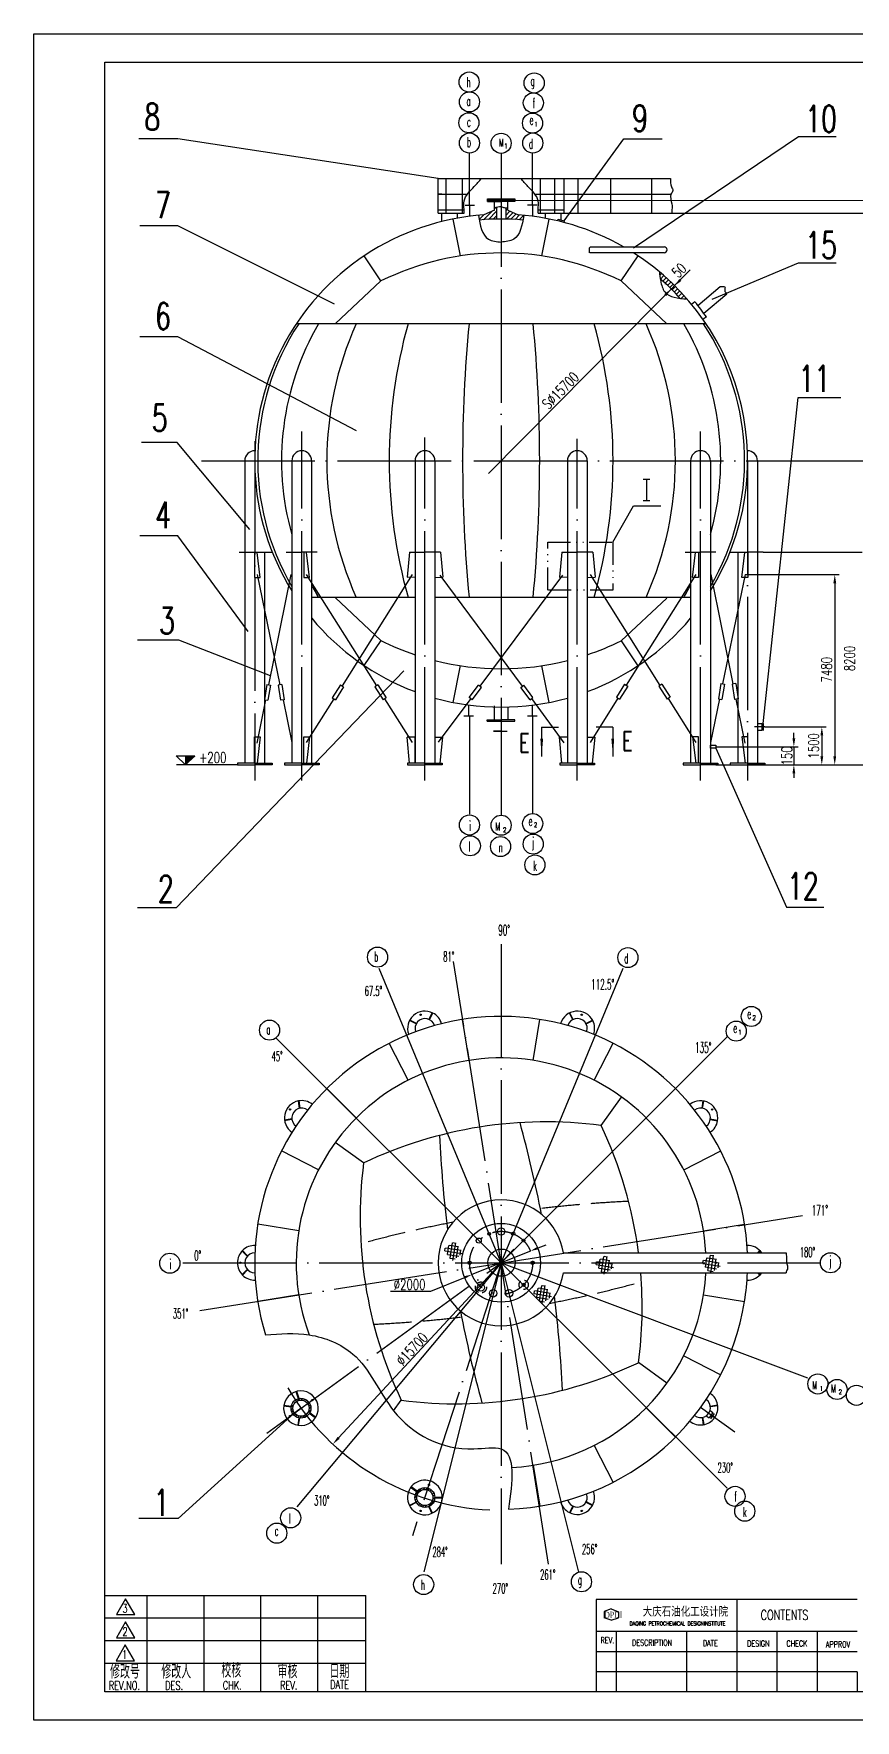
# Model space of a CAD drawing. Extents: x -100893 to 19051, y -4144 to 49380.
# Drawn here: x -100893 to -74827, y -4144 to 49380 of the extents above; entities that cross this region are included whole.
import ezdxf
from ezdxf.enums import TextEntityAlignment as Align

# ---------------------------------------------------------------- set-up
doc = ezdxf.new("R2010")
doc.units = 0
doc.header["$LTSCALE"] = 120
doc.header["$MEASUREMENT"] = 0
for name, pattern in [('ACAD_ISO10W100', [18.5, 12, -3, 0.5, -3]), ('ACAD_ISO12W100', [22, 12, -3, 0.5, -3, 0.5, -3]), ('CENTER', [50.8, 31.75, -6.35, 6.35, -6.35]), ('DASHDOT-M', [36, 30, -3, 0, -3]), ('DIVIDE-M', [39, 30, -3, 0, -3, 0, -3]), ('HIDDEN', [0.375, 0.25, -0.125]), ('HIDDEN-L', [13, 10, -3]), ('HIDDEN-S', [3, 2, -1])]:
    doc.linetypes.add(name, pattern=pattern)
doc.layers.get('0').update_dxf_attribs({"linetype": 'CONTINUOUS'})
doc.styles.add('HZ', font='txt', dxfattribs={"width": 0.7, "height": 840, "bigfont": 'hz.shx'})
doc.styles.add('HZTXT', font='ROMANS.shx', dxfattribs={"width": 0.7, "height": 360, "bigfont": 'HZTXT.shx'})
doc.styles.add('ROMANS', font='ROMANS.shx', dxfattribs={"width": 0.7, "height": 336})
pattern_1 = [(45, (-97408.96, -970.04), (-70.71068, 70.71068), [])]

# ---------------------------------------------------------------- blocks, each defined once
blk = doc.blocks.new('XGL')
at = {"color": 4, "linetype": 'Continuous'}
for p, q in [((0, 34), (92, 34)), ((0, 0), (0, 34)), ((92, 0), (92, 34)), ((92, 0), (0, 0))]:
    blk.add_line(p, q, dxfattribs=at)
at = {"color": 2, "linetype": 'Continuous'}
for p, q in [((15, 0), (15, 34)), ((35, 0), (35, 34)), ((55, 0), (55, 34)), ((75, 0), (75, 34)), ((92, 26), (0, 26)), ((92, 18), (0, 18)), ((92, 10), (0, 10))]:
    blk.add_line(p, q, dxfattribs=at)
at = {"color": 7, "linetype": 'Continuous'}
for points in [[(4.13, 27.23), (10.59, 27.23), (7.36, 32.82)], [(4.13, 19.03), (10.59, 19.03), (7.36, 24.62)], [(3.99, 10.96), (10.45, 10.96), (7.22, 16.55)]]:
    blk.add_lwpolyline(points, close=True, dxfattribs=at)
at = {"color": 7, "linetype": 'Continuous', "style": 'HZTXT', "width": 0.7}
for s, p in [('3', (6.28, 27.91)), ('2', (6.28, 19.71)), ('1', (6.14, 11.64)), ('REV.NO.', (1.43, 0.75)), ('DES.', (21.29, 0.75)), ('DATE', (79.36, 1.08))]:
    blk.add_text(s, height=3, dxfattribs=at).set_placement(p)
at = {"style": 'HZTXT', "width": 0.7}
for s, height, p in [('修改号', 5, (1.87, 4.69)), ('修改人', 5, (19.93, 4.69)), ('校核', 5, (41.07, 5.06)), ('审核', 5, (60.88, 4.75)), ('日期', 5, (79.15, 4.84)), ('CHK.', 3, (41.57, 0.83)), ('REV.', 3, (61.76, 0.83))]:
    blk.add_text(s, height=height, dxfattribs=at).set_placement(p)
blk = doc.blocks.new('A$C63AD2682')
at = {"color": 4, "linetype": 'Continuous'}
for p, q in [((5513, 1951), (0, 1951)), ((0, 1951), (0, 0)), ((2969, 1951), (2969, 0)), ((321, 1750), (173, 1693)), ((321, 1512), (173, 1563)), ((321, 1750), (475, 1691)), ((321, 1512), (475, 1563)), ((5513, 1272), (0, 1272)), ((424, 1272), (424, 0)), ((1908, 1272), (1908, 0)), ((3817, 1272), (3817, 0)), ((4665, 1272), (4665, 0)), ((5513, 848), (0, 848)), ((5513, 424), (0, 424)), ((5514, 425), (5513, 0))]:
    blk.add_line(p, q, dxfattribs=at)
at = {"color": 4}
for p, q in [((173, 1693), (173, 1563)), ((475, 1691), (475, 1563))]:
    blk.add_line(p, q, dxfattribs=at)
at = {"style": 'HZTXT', "width": 0.7}
for s, p in [('大庆石油化工设计院', (985, 1588)), ('CONTENTS', (3476, 1518))]:
    blk.add_text(s, height=212, dxfattribs=at).set_placement(p)
at = {"color": 7, "linetype": 'Continuous', "style": 'HZTXT', "width": 0.7}
for s, height, p in [('DAQING PETROCHEMICAL DESIGNINSTITUTE', 84.82, (708, 1400)), ('REV.', 127.2, (96, 1026)), ('DESCRIPTION', 127.23, (761, 974)), ('DATE', 127.2, (2255, 965)), ('DESIGN', 127.2, (3190, 957)), ('CHECK', 127.2, (4020, 957)), ('APPROV', 127.2, (4850, 939))]:
    blk.add_text(s, height=height, dxfattribs=at).set_placement(p)
at = {"color": 1, "insert": (175, 1691), "char_height": 127.23, "width": 296.87, "attachment_point": 1, "style": 'HZTXT'}
blk.add_mtext('\\fTimes New Roman|b0|i0|c0|p18;DPDI', dxfattribs=at)

msp = doc.modelspace()

# ---------------------------------------------------------------- hatches: boundary and pattern name
at = {"linetype": 'Continuous'}
h = msp.add_hatch(dxfattribs=at)
h.set_pattern_fill('ANSI31', scale=800, style=0)
h.set_pattern_definition(pattern_1)
edge = h.paths.add_edge_path()
edge.add_line((-86211, 43498), (-86211, 43877))
edge.add_spline(control_points=[(-86211, 43877), (-86233, 43870), (-86254, 43861), (-86276, 43852)], knot_values=[0, 0, 0, 0, 65.679973, 65.679973, 65.679973, 65.679973], degree=3, periodic=0)
edge.add_line((-86276, 43852), (-86276, 43777))
edge.add_line((-86276, 43777), (-86609, 43630))
edge.add_arc((-86063, 35829), 7820, 94.0007, 95.2631)
edge.add_spline(control_points=[(-86781, 43616), (-86772, 43566), (-86764, 43517), (-86755, 43468)], knot_values=[0, 0, 0, 0, 128.803576, 128.803576, 128.803576, 128.803576], degree=3, periodic=0)
edge.add_arc((-86063, 35829), 7670, 91.1033, 95.1767, ccw=False)
edge = h.paths.add_edge_path()
edge.add_spline(control_points=[(-85371, 43468), (-85362, 43517), (-85354, 43566), (-85346, 43616)], knot_values=[0, 0, 0, 0, 128.803576, 128.803576, 128.803576, 128.803576], degree=3, periodic=0)
edge.add_arc((-86063, 35829), 7820, 84.7369, 85.9993)
edge.add_line((-85518, 43630), (-85850, 43777))
edge.add_line((-85850, 43777), (-85850, 43861))
edge.add_spline(control_points=[(-85850, 43861), (-85872, 43858), (-85894, 43856), (-85916, 43856)], knot_values=[371.548146, 371.548146, 371.548146, 371.548146, 436.189533, 436.189533, 436.189533, 436.189533], degree=3, periodic=0)
edge.add_line((-85916, 43856), (-85916, 43498))
edge.add_arc((-86063, 35829), 7670, 84.8233, 88.8967, ccw=False)
h = msp.add_hatch(dxfattribs=at)
h.set_pattern_fill('ANSI31', scale=800, style=0)
h.set_pattern_definition(pattern_1)
edge = h.paths.add_edge_path()
edge.add_spline(control_points=[(-80382, 40982), (-80311, 40974), (-80238, 40969), (-80165, 40963)], knot_values=[1213.99854, 1213.99854, 1213.99854, 1213.99854, 1405.065473, 1405.065473, 1405.065473, 1405.065473], degree=3, periodic=0)
edge.add_arc((-86063, 35829), 7820, 41.0412, 50.0553)
edge.add_spline(control_points=[(-81042, 41824), (-81033, 41750), (-81023, 41676), (-81011, 41600)], knot_values=[0, 0, 0, 0, 227.941121, 227.941121, 227.941121, 227.941121], degree=3, periodic=0)
edge.add_arc((-86063, 35829), 7670, 42.2096, 48.7992, ccw=False)
h = msp.add_hatch()
h.set_pattern_fill('ANSI31', scale=2.25, style=0)
h.set_pattern_definition([(45, (120106.76896, -32719.08075), (-0.1988737822, 0.1988737822), [])])
h.paths.add_polyline_path([(-96078, 26467), (-96078, 26176), (-95785, 26467)])
h = msp.add_hatch()
h.set_pattern_fill('ANSI37', scale=800, angle=35.8213, style=0)
h.set_pattern_definition([(80.8213, (-86493.64, -4051.9), (-98.71955, 15.9515), []), (170.8213, (-86493.64, -4051.9), (-15.9515, -98.71955), [])])
h.paths.add_polyline_path([(-87538, 11057), (-87888, 10805), (-87618, 10431), (-87269, 10683)])
h = msp.add_hatch()
h.set_pattern_fill('ANSI37', scale=800, angle=35.8213, style=0)
h.set_pattern_definition([(80.8213, (-81693.15, -4486.82), (-98.71955, 15.9515), []), (170.8213, (-81693.15, -4486.82), (-15.9515, -98.71955), [])])
h.paths.add_polyline_path([(-82738, 10622), (-83087, 10370), (-82817, 9996), (-82468, 10248)])
h = msp.add_hatch()
h.set_pattern_fill('ANSI37', scale=800, angle=35.8213, style=0)
h.set_pattern_definition([(80.8213, (-78309.51, -4448.99), (-98.71955, 15.9515), []), (170.8213, (-78309.51, -4448.99), (-15.9515, -98.71955), [])])
h.paths.add_polyline_path([(-79354, 10660), (-79704, 10408), (-79434, 10034), (-79084, 10286)])
h = msp.add_hatch()
h.set_pattern_fill('ANSI37', scale=800, angle=35.8213, style=0)
h.set_pattern_definition([(80.8213, (-83659.03, -5411.1), (-98.71955, 15.9515), []), (170.8213, (-83659.03, -5411.1), (-15.9515, -98.71955), [])])
h.paths.add_polyline_path([(-84704, 9698), (-85053, 9446), (-84783, 9072), (-84434, 9324)])
h = msp.add_hatch()
h.set_pattern_fill('ANSI31', scale=500, style=0)
h.set_pattern_definition([(45, (-95373.083, -1891.204), (-44.19417, 44.19417), [])])
h.paths.add_polyline_path([(-92594, 6018, 0.001872), (-92561, 5970, -0.607203), (-92158, 5760, -0.235768), (-92260, 5555, 0.001872), (-92224, 5509, 0.23478), (-92099, 5760, 0.605922)])
h.paths.add_polyline_path([(-92670, 5760, -0.244398), (-92561, 5970, -0.001872), (-92594, 6018, 0.245391), (-92729, 5760, 0.619722), (-92224, 5509, -0.001872), (-92260, 5555, -0.618427)])
h.paths.add_polyline_path([(-88786, 3011, 0.001879), (-88731, 2991, -0.879044), (-88227, 2926, -0.093048), (-88244, 2833, 0.001879), (-88187, 2817, 0.088648), (-88168, 2926, 0.871337)])
h.paths.add_polyline_path([(-88187, 2817, -0.001879), (-88244, 2833, -0.829745), (-88739, 2926, -0.064371), (-88731, 2991, -0.001879), (-88786, 3011, 0.068755), (-88798, 2926, 0.837141)])

# ---------------------------------------------------------------- linework, layer by layer
at = {"color": 7, "linetype": 'Continuous'}
for p, q in [((-100893, 49380), (-63048, 49380)), ((-100893, 49380), (-25203, 49380)), ((-100893, -4144), (-100893, 49380)), ((-100893, -4144), (-100893, 49380)), ((-87063, 43936), (-87063, 45587)), ((-85063, 43936), (-85063, 45591)), ((-100893, -4144), (-100893, 31539)), ((-87063, 27722), (-87063, 24609)), ((-85063, 27714), (-85063, 24609)), ((-100893, -4144), (-100893, 27078)), ((-63048, -4144), (-100893, -4144)), ((-25203, -4144), (-100893, -4144)), ((-78817, -4144), (-100893, -4144)), ((-75663, -4144), (-100893, -4144))]:
    msp.add_line(p, q, dxfattribs=at)
at = {"color": 4, "linetype": 'Continuous'}
for p, q in [((-98641, 48479), (-26104, 48479)), ((-98641, -3243), (-98641, 48479)), ((-96722, 48479), (-63048, 48479)), ((-88060, 44788), (-84063, 44788)), ((-88060, 43688), (-88060, 44788)), ((-87822, 44788), (-87822, 43688)), ((-87301, 44782), (-87301, 43688)), ((-84826, 44782), (-84826, 43688)), ((-84373, 44788), (-84373, 43688)), ((-84067, 43688), (-84067, 44788)), ((-88060, 44289), (-87134, 44289)), ((-87948, 44289), (-88060, 44289)), ((-87209, 43936), (-86905, 43936)), ((-87063, 43936), (-87063, 43585)), ((-86498, 44137), (-85631, 44137)), ((-86498, 44057), (-86498, 44137)), ((-86498, 44097), (-85631, 44097)), ((-86498, 44057), (-86063, 44057)), ((-86276, 43777), (-86276, 44057)), ((-86276, 44057), (-86276, 44057)), ((-85628, 44057), (-86063, 44057)), ((-85850, 44057), (-86063, 44057)), ((-85850, 43777), (-85850, 44057)), ((-85628, 44137), (-85628, 44057)), ((-84918, 43936), (-85222, 43936)), ((-85063, 43936), (-85063, 43585)), ((-84992, 44289), (-84067, 44289)), ((-84232, 44289), (-84067, 44289)), ((-88063, 43790), (-87237, 43790)), ((-88060, 43688), (-87238, 43688)), ((-87957, 43688), (-87957, 43416)), ((-87356, 42327), (-87589, 43499)), ((-87463, 43688), (-87463, 43523)), ((-86276, 43777), (-86609, 43630)), ((-86211, 43877), (-86211, 43498)), ((-85916, 43856), (-85916, 43498)), ((-85850, 43777), (-85518, 43630)), ((-84889, 43790), (-84067, 43790)), ((-84889, 43688), (-84067, 43688)), ((-84771, 42327), (-84538, 43499)), ((-84664, 43688), (-84664, 43523)), ((-84266, 43495), (-84279, 43443)), ((-84266, 43495), (-84061, 43444)), ((-84169, 43688), (-84169, 43471)), ((-84129, 43790), (-84067, 43790)), ((-84129, 43688), (-84067, 43688)), ((-84061, 43444), (-84074, 43391)), ((-89876, 41534), (-90408, 42331)), ((-82251, 41534), (-81719, 42331)), ((-89876, 41534), (-91324, 40173)), ((-82251, 41534), (-80803, 40173)), ((-79561, 40173), (-92565, 40173)), ((-94198, 35829), (-94198, 26229)), ((-94198, 35829), (-93883, 35829)), ((-92705, 35829), (-92705, 26229)), ((-92705, 35829), (-92075, 35829)), ((-92075, 35829), (-92075, 26229)), ((-88795, 35829), (-88795, 26229)), ((-88795, 35829), (-88165, 35829)), ((-88165, 35829), (-88165, 26229)), ((-83962, 35829), (-83962, 26229)), ((-83962, 35829), (-83332, 35829)), ((-83332, 35829), (-83332, 26229)), ((-80052, 35829), (-80052, 26229)), ((-80052, 35829), (-79422, 35829)), ((-79422, 35829), (-79422, 26229)), ((-78243, 35829), (-77928, 35829)), ((-77928, 35829), (-77928, 26229)), ((-94373, 32929), (-93326, 32929)), ((-93888, 32919), (-93888, 32119)), ((-93705, 32119), (-93800, 32919)), ((-93568, 32929), (-93568, 26229)), ((-92880, 32929), (-92390, 32929)), ((-91900, 32929), (-92390, 32929)), ((-92323, 32919), (-92323, 32119)), ((-92140, 32119), (-92236, 32919)), ((-88970, 32929), (-89046, 32130)), ((-88970, 32929), (-88480, 32929)), ((-88795, 32929), (-88795, 32129)), ((-87990, 32929), (-88480, 32929)), ((-87990, 32929), (-87913, 32130)), ((-84137, 32929), (-84213, 32130)), ((-84137, 32929), (-83647, 32929)), ((-83157, 32929), (-83647, 32929)), ((-83157, 32929), (-83080, 32130)), ((-80227, 32929), (-79737, 32929)), ((-79987, 32119), (-79891, 32919)), ((-79803, 32919), (-79803, 32119)), ((-79247, 32929), (-79737, 32929)), ((-78801, 32929), (-78243, 32929)), ((-78558, 32929), (-78558, 26229)), ((-78422, 32119), (-78326, 32919)), ((-77753, 32929), (-78243, 32929)), ((-78238, 32919), (-78238, 32119)), ((-93888, 32119), (-93705, 32119)), ((-93806, 32213), (-93083, 28719)), ((-93433, 28718), (-92730, 32213)), ((-92323, 32119), (-92140, 32119)), ((-92244, 32213), (-90022, 28689)), ((-88889, 32213), (-91111, 28689)), ((-88795, 32129), (-89047, 32126)), ((-88165, 32129), (-87913, 32126)), ((-88010, 32198), (-85391, 28671)), ((-84116, 32198), (-86735, 28671)), ((-83962, 32129), (-84214, 32126)), ((-83332, 32129), (-83080, 32126)), ((-83238, 32213), (-81023, 28699)), ((-79883, 32213), (-82095, 28703)), ((-79803, 32119), (-79987, 32119)), ((-78698, 28745), (-79396, 32213)), ((-78320, 32213), (-79038, 28747)), ((-78238, 32119), (-78422, 32119)), ((-88795, 31484), (-92075, 31484)), ((-89883, 30123), (-91330, 31486)), ((-83962, 31484), (-88165, 31484)), ((-80052, 31484), (-83332, 31484)), ((-82259, 30112), (-80809, 31471)), ((-89883, 30123), (-90417, 29327)), ((-82259, 30112), (-81728, 29315)), ((-87365, 29326), (-87599, 28155)), ((-84780, 29323), (-84548, 28151)), ((-93498, 28728), (-93575, 28244)), ((-93498, 28728), (-93575, 28244)), ((-93498, 28728), (-93384, 28710)), ((-93498, 28728), (-93384, 28710)), ((-93384, 28710), (-93461, 28226)), ((-93384, 28710), (-93461, 28226)), ((-93024, 28728), (-93138, 28710)), ((-93024, 28728), (-93138, 28710)), ((-93138, 28710), (-93061, 28226)), ((-93138, 28710), (-93061, 28226)), ((-93024, 28728), (-92947, 28244)), ((-93024, 28728), (-92947, 28244)), ((-91159, 28719), (-91421, 28305)), ((-91062, 28658), (-91323, 28243)), ((-91159, 28719), (-91062, 28658)), ((-89973, 28719), (-90071, 28658)), ((-90071, 28658), (-89810, 28243)), ((-89973, 28719), (-89712, 28305)), ((-87075, 28314), (-86781, 28706)), ((-86982, 28244), (-86689, 28637)), ((-86689, 28637), (-86781, 28706)), ((-85438, 28637), (-85345, 28706)), ((-85144, 28245), (-85438, 28637)), ((-85052, 28314), (-85345, 28706)), ((-82146, 28735), (-82405, 28320)), ((-82048, 28674), (-82307, 28258)), ((-82146, 28735), (-82048, 28674)), ((-80959, 28740), (-81057, 28678)), ((-81057, 28678), (-80794, 28264)), ((-80959, 28740), (-80697, 28326)), ((-79095, 28756), (-79170, 28272)), ((-79095, 28756), (-79170, 28272)), ((-79095, 28756), (-78981, 28738)), ((-79095, 28756), (-78981, 28738)), ((-78981, 28738), (-79056, 28254)), ((-78981, 28738), (-79056, 28254)), ((-78621, 28758), (-78735, 28739)), ((-78621, 28758), (-78735, 28739)), ((-78735, 28739), (-78656, 28256)), ((-78735, 28739), (-78656, 28256)), ((-78621, 28758), (-78542, 28274)), ((-78621, 28758), (-78542, 28274)), ((-93806, 26865), (-93530, 28237)), ((-93575, 28244), (-93461, 28226)), ((-93575, 28244), (-93461, 28226)), ((-92947, 28244), (-93061, 28226)), ((-92947, 28244), (-93061, 28226)), ((-92984, 28238), (-92705, 26891)), ((-91372, 28274), (-92244, 26891)), ((-91421, 28305), (-91323, 28243)), ((-89712, 28305), (-89810, 28243)), ((-89761, 28274), (-88889, 26891)), ((-89522, 27896), (-89522, 27896)), ((-87027, 28278), (-88056, 26893)), ((-87084, 27714), (-87084, 28076)), ((-86982, 28244), (-87075, 28314)), ((-86280, 28045), (-86280, 27606)), ((-85854, 28012), (-85854, 27606)), ((-85144, 28245), (-85052, 28314)), ((-85063, 27714), (-85063, 28073)), ((-84840, 27937), (-84840, 27937)), ((-82356, 28289), (-83238, 26891)), ((-82405, 28320), (-82307, 28258)), ((-80697, 28326), (-80794, 28264)), ((-80762, 28285), (-79883, 26891)), ((-79137, 28267), (-79422, 26891)), ((-79170, 28272), (-79056, 28254)), ((-79170, 28272), (-79056, 28254)), ((-78542, 28274), (-78656, 28256)), ((-78542, 28274), (-78656, 28256)), ((-78320, 26865), (-78602, 28264)), ((-86939, 27722), (-87243, 27722)), ((-86502, 27606), (-86067, 27606)), ((-86502, 27559), (-86502, 27606)), ((-86502, 27559), (-86502, 27606)), ((-86502, 27559), (-85633, 27559)), ((-85854, 27606), (-86067, 27606)), ((-85633, 27606), (-86067, 27606)), ((-86067, 27559), (-86063, 27247)), ((-85633, 27559), (-85633, 27606)), ((-85633, 27559), (-85633, 27606)), ((-84918, 27722), (-85222, 27722)), ((-84780, 27373), (-84243, 27373)), ((-82515, 27373), (-83052, 27373)), ((-77928, 27489), (-77786, 27489)), ((-77786, 27489), (-77786, 27379)), ((-77786, 27379), (-77786, 27268)), ((-77747, 27489), (-77747, 27270)), ((-98641, -3243), (-98641, 27078)), ((-93888, 26229), (-93888, 27067)), ((-93888, 27067), (-93705, 27067)), ((-93705, 27067), (-93805, 26229)), ((-92323, 26229), (-92323, 27067)), ((-92323, 27067), (-92140, 27067)), ((-92140, 27067), (-92240, 26229)), ((-88795, 27057), (-89047, 27060)), ((-88967, 26229), (-89046, 27056)), ((-88795, 26257), (-88795, 27057)), ((-88165, 27057), (-87913, 27060)), ((-87993, 26229), (-87913, 27056)), ((-86063, 27247), (-86304, 27247)), ((-86304, 27247), (-85872, 27247)), ((-83962, 27057), (-84214, 27060)), ((-84134, 26229), (-84213, 27056)), ((-83332, 27057), (-83080, 27060)), ((-83160, 26229), (-83080, 27056)), ((-79987, 27067), (-79886, 26229)), ((-79803, 27067), (-79987, 27067)), ((-79803, 26229), (-79803, 27067)), ((-78422, 27067), (-78322, 26229)), ((-78238, 27067), (-78422, 27067)), ((-78238, 26267), (-78238, 27067)), ((-77786, 27268), (-77928, 27268)), ((-93883, 26229), (-94433, 26229)), ((-94433, 26229), (-94433, 26179)), ((-93883, 26229), (-93333, 26229)), ((-93333, 26229), (-93333, 26179)), ((-92940, 26229), (-92940, 26179)), ((-92390, 26229), (-92940, 26229)), ((-92390, 26229), (-91840, 26229)), ((-91840, 26229), (-91840, 26179)), ((-88480, 26229), (-89030, 26229)), ((-89030, 26229), (-89030, 26179)), ((-88480, 26229), (-87930, 26229)), ((-87930, 26229), (-87930, 26179)), ((-84197, 26229), (-84197, 26179)), ((-83647, 26229), (-84197, 26229)), ((-83647, 26229), (-83097, 26229)), ((-83097, 26229), (-83097, 26179)), ((-79737, 26229), (-80287, 26229)), ((-80287, 26229), (-80287, 26179)), ((-79737, 26229), (-79187, 26229)), ((-79187, 26229), (-79187, 26179)), ((-78243, 26229), (-78793, 26229)), ((-78793, 26229), (-78793, 26179)), ((-78243, 26229), (-77693, 26229)), ((-77693, 26229), (-77693, 26179)), ((-94433, 26179), (-93883, 26179)), ((-93333, 26179), (-93883, 26179)), ((-92940, 26179), (-92390, 26179)), ((-91840, 26179), (-92390, 26179)), ((-89030, 26179), (-88480, 26179)), ((-87930, 26179), (-88480, 26179)), ((-84197, 26179), (-83647, 26179)), ((-83097, 26179), (-83647, 26179)), ((-80287, 26179), (-79737, 26179)), ((-79187, 26179), (-79737, 26179)), ((-78793, 26179), (-78243, 26179)), ((-77693, 26179), (-78243, 26179)), ((-88354, 18098), (-88248, 18306)), ((-88337, 18092), (-88230, 18301)), ((-83790, 18092), (-83896, 18301)), ((-83774, 18098), (-83880, 18306)), ((-88760, 17954), (-88970, 18061)), ((-88751, 17968), (-88959, 18075)), ((-87080, 16796), (-87287, 18098)), ((-87080, 16796), (-87287, 18098)), ((-85046, 16796), (-84840, 18098)), ((-85046, 16796), (-84840, 18098)), ((-83377, 17969), (-83169, 18075)), ((-83366, 17954), (-83157, 18061)), ((-89015, 16167), (-89613, 17342)), ((-89015, 16167), (-89613, 17342)), ((-83111, 16167), (-82513, 17342)), ((-83111, 16167), (-82513, 17342)), ((-90661, 14972), (-91593, 15904)), ((-90661, 14972), (-91593, 15904)), ((-82894, 14736), (-82241, 15634)), ((-81466, 14972), (-80534, 15904)), ((-81466, 14972), (-80534, 15904)), ((-92456, 15276), (-92494, 15511)), ((-92439, 15282), (-92476, 15514)), ((-79687, 15282), (-79651, 15514)), ((-79671, 15277), (-79634, 15508)), ((-92702, 14938), (-92933, 14902)), ((-92701, 14921), (-92933, 14884)), ((-79426, 14939), (-79195, 14903)), ((-79426, 14921), (-79193, 14884)), ((-91857, 13326), (-93031, 13924)), ((-91857, 13326), (-93031, 13924)), ((-90425, 13543), (-91324, 14196)), ((-80270, 13326), (-79096, 13924)), ((-80270, 13326), (-79096, 13924)), ((-92485, 11391), (-93787, 11597)), ((-92485, 11391), (-93787, 11597)), ((-79641, 11391), (-78340, 11597)), ((-79641, 11391), (-78340, 11597)), ((-94117, 10582), (-94282, 10747)), ((-94106, 10597), (-94272, 10763)), ((-77929, 10688), (-77854, 10763)), ((-77903, 10688), (-77844, 10747)), ((-84086, 10688), (-77022, 10688)), ((-94117, 10164), (-94282, 9999)), ((-94106, 10151), (-94272, 9985)), ((-84086, 10060), (-77022, 10060)), ((-77929, 10060), (-77854, 9985)), ((-77905, 10060), (-77844, 9999)), ((-92485, 9357), (-93787, 9151)), ((-92485, 9357), (-93787, 9151)), ((-79641, 9357), (-78340, 9151)), ((-79641, 9357), (-78340, 9151)), ((-80803, 6552), (-81701, 7205)), ((-80270, 7422), (-79096, 6824)), ((-80270, 7422), (-79096, 6824)), ((-92492, 6056), (-92568, 6278)), ((-92469, 6064), (-92544, 6286)), ((-89474, 5680), (-89232, 6012)), ((-92725, 5809), (-92957, 5846)), ((-92725, 5791), (-92956, 5827)), ((-92480, 5453), (-92516, 5222)), ((-92463, 5449), (-92500, 5217)), ((-91960, 5450), (-92150, 5588)), ((-91945, 5470), (-92135, 5608)), ((-81466, 5776), (-80534, 4844)), ((-81466, 5776), (-80534, 4844)), ((-79687, 5466), (-79651, 5234)), ((-79670, 5472), (-79633, 5241)), ((-79555, 5520), (-79464, 5456)), ((-79344, 5627), (-79464, 5456)), ((-79433, 5692), (-79344, 5627)), ((-79426, 5827), (-79193, 5864)), ((-79425, 5810), (-79194, 5846)), ((-79300, 5595), (-79419, 5424)), ((-83111, 4581), (-82513, 3406)), ((-83111, 4581), (-82513, 3406)), ((-85046, 3952), (-84840, 2650)), ((-85046, 3952), (-84840, 2650)), ((-88744, 3102), (-88935, 3240)), ((-88730, 3122), (-88920, 3260)), ((-88762, 2780), (-88967, 2676)), ((-88754, 2765), (-88963, 2657)), ((-88168, 2938), (-87933, 2938)), ((-88168, 2913), (-87933, 2912)), ((-83375, 2779), (-83167, 2673)), ((-83366, 2794), (-83157, 2687)), ((-88362, 2635), (-88258, 2423)), ((-88349, 2641), (-88241, 2428)), ((-83790, 2656), (-83896, 2447)), ((-83772, 2650), (-83878, 2442)), ((-26104, -3243), (-98641, -3243)), ((-78817, -3243), (-98641, -3243)), ((-75663, -3243), (-97289, -3243))]:
    msp.add_line(p, q, dxfattribs=at)
at = {"color": 7}
for p, q in [((-96320, 46042), (-97561, 46042)), ((-88060, 44788), (-96320, 46042)), ((-84061, 43444), (-82175, 46048)), ((-82175, 46048), (-80952, 46048)), ((-81861, 42580), (-76631, 46119)), ((-76631, 46119), (-75431, 46119)), ((-85631, 44097), (-71937, 44090)), ((-80631, 43688), (-72977, 43688)), ((-96324, 43286), (-97524, 43286)), ((-91351, 40801), (-96324, 43286)), ((-83252, 42427), (-83252, 42427)), ((-86465, 35423), (-80065, 41884)), ((-79369, 40955), (-76631, 42110)), ((-76631, 42110), (-75431, 42110)), ((-96324, 39757), (-97524, 39757)), ((-90655, 36775), (-96324, 39757)), ((-77747, 27489), (-76637, 37838)), ((-76637, 37838), (-75289, 37838)), ((-96341, 36408), (-97476, 36408)), ((-94035, 33643), (-96341, 36408)), ((-77928, 35829), (-73832, 35829)), ((-82522, 33246), (-81862, 34402)), ((-81862, 34402), (-80995, 34402)), ((-96324, 33445), (-97524, 33445)), ((-94087, 30413), (-96324, 33445)), ((-77753, 32929), (-74611, 32929)), ((-78320, 32213), (-75342, 32213)), ((-75477, 31943), (-75477, 26449)), ((-96294, 30132), (-97597, 30132)), ((-93378, 29003), (-96294, 30132)), ((-96370, 21640), (-89150, 29163)), ((-77693, 27379), (-75753, 27379)), ((-76775, 27023), (-76775, 27198)), ((-75888, 27109), (-75888, 26449)), ((-96078, 26176), (-96371, 26467)), ((-96371, 26467), (-95785, 26467)), ((-96078, 26176), (-95785, 26467)), ((-96078, 26467), (-96078, 26176)), ((-86063, 26392), (-86063, 24579)), ((-79249, 26753), (-76640, 26753)), ((-79249, 26753), (-76640, 26753)), ((-79249, 26710), (-77013, 21664)), ((-76775, 26753), (-76775, 26179)), ((-76775, 26753), (-76775, 26179)), ((-94433, 26179), (-96364, 26179)), ((-79249, 26179), (-76640, 26179)), ((-79249, 26179), (-76640, 26179)), ((-77693, 26179), (-74611, 26179)), ((-77693, 26179), (-73832, 26179)), ((-77693, 26179), (-75753, 26179)), ((-77693, 26179), (-75342, 26179)), ((-77314, 26179), (-71868, 26179)), ((-76775, 25909), (-76775, 25769)), ((-96370, 21640), (-97597, 21640)), ((-77013, 21664), (-75822, 21664)), ((-86062, 10370), (-89932, 19711)), ((-86063, 10375), (-82190, 19723)), ((-86063, 10374), (-93208, 17514)), ((-86063, 10375), (-78902, 17531)), ((-85658, 10811), (-91220, 4819)), ((-85135, 10747), (-86991, 10001)), ((-84885, 10848), (-84634, 10948)), ((-86063, 10374), (-92547, 2627)), ((-86063, 10374), (-88520, 568)), ((-86063, 10374), (-78896, 3223)), ((-86063, 10374), (-83605, 560)), ((-86063, 10369), (-76340, 6720)), ((-88295, 9477), (-87242, 9900)), ((-89573, 9477), (-88295, 9477)), ((-96308, 2256), (-97558, 2256))]:
    msp.add_line(p, q, dxfattribs=at)
at = {"color": 1, "linetype": 'DASHDOT-M'}
for p, q in [((-86063, 45584), (-86063, 26392)), ((-93883, 36450), (-93883, 25677)), ((-92390, 25677), (-92390, 36761)), ((-88480, 25677), (-88480, 36565)), ((-83647, 25677), (-83647, 36527)), ((-79737, 25677), (-79737, 36761)), ((-95572, 35829), (-76554, 35829)), ((-78243, 35829), (-78243, 25677)), ((-86063, 20487), (-86063, 815)), ((-84557, 812), (-87570, 19936)), ((-95624, 8863), (-76500, 11876)), ((-96160, 10374), (-75934, 10374)), ((-93502, 4970), (-86063, 10374)), ((-86063, 10374), (-88879, 1708))]:
    msp.add_line(p, q, dxfattribs=at)
at = {"color": 4}
for p, q in [((-84067, 44788), (-80689, 44788)), ((-83634, 44788), (-83634, 43688)), ((-82593, 44788), (-82593, 43688)), ((-81290, 44788), (-81290, 43688)), ((-84067, 44289), (-80675, 44287)), ((-84067, 43688), (-80631, 43688)), ((-80894, 42427), (-83252, 42427)), ((-83223, 42618), (-80894, 42618)), ((-79824, 40760), (-79113, 41355)), ((-79915, 40873), (-80018, 40789)), ((-79636, 40513), (-78901, 41129)), ((-79549, 40391), (-79658, 40315)), ((-84062, 26877), (-85091, 28279))]:
    msp.add_line(p, q, dxfattribs=at)
at = {"color": 7, "linetype": 'ByBlock'}
for p, q in [((-81553, 35239), (-81341, 35239)), ((-81449, 35234), (-81449, 34568)), ((-81553, 34563), (-81341, 34563))]:
    msp.add_line(p, q, dxfattribs=at)
at = {"color": 7, "linetype": 'DIVIDE-M'}
for p, q in [((-84780, 27373), (-84780, 26440)), ((-82515, 27373), (-82515, 26440))]:
    msp.add_line(p, q, dxfattribs=at)
at = {"color": 1, "linetype": 'CENTER'}
for p, q in [((-77693, 27379), (-78029, 27379)), ((-92410, 5763), (-92760, 5509)), ((-78644, 4995), (-79735, 5780))]:
    msp.add_line(p, q, dxfattribs=at)
msp.add_line((-92738, 5509), (-96308, 2256))
at = {"color": 3, "linetype": 'ACAD_ISO12W100', "ltscale": 0.5}
msp.add_lwpolyline([(-84586, 33248), (-82522, 33248), (-82522, 31722), (-84586, 31722)], close=True, dxfattribs=at)
at = {"color": 4, "linetype": 'Continuous'}
msp.add_lwpolyline([(-79422, 26797), (-79249, 26797), (-79249, 26710), (-79422, 26710)], close=True, dxfattribs=at)
at = {"color": 7}
for centre in [(-87079, 47847), (-85015, 47817), (-87068, 47216), (-85041, 47184), (-87085, 46555), (-85065, 46544), (-87068, 45912), (-86063, 45903), (-85059, 45912), (-89984, 20076), (-82040, 20060), (-93411, 17758), (-78603, 17726), (-78641, 2962), (-93181, 1794), (-83515, 251), (-88522, 162)]:
    msp.add_circle(centre, 319, dxfattribs=at)
at = {"color": 7, "linetype": 'Continuous'}
for centre in [(-85062, 24313), (-87068, 24269), (-86063, 24260), (-87042, 23608), (-86082, 23584), (-85044, 23663), (-84991, 23001), (-78125, 18193), (-96575, 10360), (-75615, 10374), (-76013, 6529), (-75405, 6355), (-74788, 6169), (-78332, 2492), (-92742, 2281)]:
    msp.add_circle(centre, 319, dxfattribs=at)
at = {"color": 4}
for centre, radius in [((-88621, 18247), 22), ((-83506, 18247), 22), ((-92760, 15240), 22), ((-79367, 15240), 22), ((-86445, 11293), 45.1), ((-86063, 11369), 117), ((-85680, 11298), 50.9), ((-86773, 11079), 79.1), ((-86052, 10379), 433), ((-85354, 11079), 44.2), ((-94341, 10374), 22), ((-86704, 9591), 117), ((-85348, 9675), 50.4), ((-86316, 9406), 120), ((-85810, 9406), 120), ((-92058, 6019), 22), ((-92760, 5509), 22), ((-79366, 5509), 22), ((-88353, 3327), 22), ((-88621, 2502), 22), ((-83505, 2502), 22)]:
    msp.add_circle(centre, radius, dxfattribs=at)
at = {"color": 4, "linetype": 'Continuous'}
for centre, radius in [((-86063, 10374), 1250), ((-92414, 5760), 315), ((-92414, 5760), 256), ((-88483, 2926), 315), ((-88483, 2926), 256)]:
    msp.add_circle(centre, radius, dxfattribs=at)
at = {"color": 1, "linetype": 'ACAD_ISO10W100'}
msp.add_circle((-86063, 10374), 1000, dxfattribs=at)
at = {"color": 3, "linetype": 'HIDDEN'}
for centre, radius in [((-87063, 10374), 50), ((-86063, 10377), 50), ((-85063, 10374), 51.3)]:
    msp.add_circle(centre, radius, dxfattribs=at)
at = {"color": 3, "linetype": 'HIDDEN-S'}
for centre, radius in [((-86704, 9591), 175), ((-85348, 9675), 147)]:
    msp.add_circle(centre, radius, dxfattribs=at)
at = {"color": 4, "linetype": 'Continuous'}
for centre, radius, start, end in [((-86063, 35829), 7820, 94.0007, 211.8646), ((-86063, 35829), 7670, 84.8233, 95.1767), ((-86063, 35829), 7820, 60.243, 85.9993), ((-86063, 33817), 8607, 63.7098, 116.2902), ((-86063, 35829), 7820, 328.1354, 57.5445), ((-86063, 35829), 7670, 42.2096, 48.7992), ((-86063, 35829), 7953, 35.0082, 39.3682), ((-85886, 35829), 7901, 146.6414, 210.3422), ((-84411, 35830), 8620, 149.7431, 195.8116), ((-81014, 35832), 10579, 155.7708, 204.2292), ((-73582, 35834), 16032, 164.2974, 195.7026), ((-41590, 35838), 45696, 174.5553, 185.4447), ((-130536, 35838), 45696, 354.5553, 5.4447), ((-98545, 35834), 16032, 344.2974, 15.7026), ((-91113, 35832), 10579, 335.7708, 24.2292), ((-87716, 35830), 8620, 344.1884, 30.2569), ((-86240, 35829), 7901, 329.6578, 33.3586), ((-93883, 35829), 315, 88.8459, 180), ((-92390, 35829), 315, 0, 180), ((-88480, 35829), 315, 0, 180), ((-83647, 35829), 315, 0, 180), ((-79737, 35829), 315, 0, 180), ((-78243, 35829), 315, 0, 91.1541), ((-84411, 35830), 8620, 207.2425, 210.2569), ((-84411, 35830), 8620, 207.2425, 210.2743), ((-87716, 35830), 8620, 329.7431, 332.7575), ((-86063, 35829), 7820, 219.7595, 249.5556), ((-86063, 35829), 7820, 290.4444, 320.2405), ((-86060, 37834), 8607, 243.6309, 251.4781), ((-86060, 37834), 8607, 288.483, 296.2113), ((-86060, 37834), 8607, 255.8493, 284.1128), ((-86063, 35829), 7820, 254.411, 285.589), ((-88480, 17811), 550, 63, 200.0153), ((-88480, 17811), 550, 15.9847, 63), ((-83647, 17811), 550, 27, 164.0153), ((-86063, 10374), 7820, 2.3034, 197.0242), ((-88480, 17811), 315, 16.8459, 199.1541), ((-83647, 17811), 315, 340.8459, 163.1541), ((-83647, 17811), 550, 339.9847, 27), ((-86063, 10374), 6502, 2.7706, 200.5893), ((-92390, 14970), 550, 100.892, 236.0153), ((-92390, 14970), 315, 52.8459, 235.1541), ((-92390, 14970), 550, 51.9847, 100.892), ((-79737, 14970), 550, 351, 128.0153), ((-79737, 14970), 315, 304.8459, 127.1541), ((-84631, 1334), 13514, 82.6143, 115.3857), ((-122890, 4541), 38813, 10.9364, 15.3597), ((-95103, 8942), 13514, 7.4238, 25.3857), ((-79737, 14970), 550, 303.9847, 351), ((-49246, 16206), 38813, 182.6403, 187.0616), ((-77023, 11806), 13514, 172.6143, 205.3857), ((-93883, 10374), 550, 87.9847, 180), ((-78243, 10374), 550, 34.851, 92.0153), ((-93883, 10374), 550, 180, 272.0153), ((-93883, 10374), 315, 88.8459, 271.1541), ((-78243, 10374), 315, 86.1634, 91.1541), ((-86063, 10374), 6502, 272.9399, 357.0467), ((-95103, 8942), 13514, 352.6143, 4.7434), ((-86063, 10374), 6502, 357.0467, 357.2294), ((-86063, 10374), 7820, 351, 357.6966), ((-78243, 10374), 550, 267.9847, 325.149), ((-78243, 10374), 315, 268.8459, 273.8366), ((-86063, 10374), 7820, 271.7252, 351), ((-122890, 4541), 38813, 2.6403, 7.0632), ((-49246, 16206), 38813, 190.9388, 195.3597), ((-87495, 19414), 13514, 262.6143, 295.3857), ((-92414, 5760), 550, 36, 216), ((-92414, 5760), 550, 216, 36), ((-79737, 5777), 315, 232.8459, 55.1541), ((-79737, 5777), 550, 324.6265, 56.0153), ((-79737, 5777), 550, 231.9847, 324.6265), ((-88483, 2926), 550, 72.0019, 252.0019), ((-88483, 2926), 550, 252.0019, 60.0547), ((-88483, 2926), 550, 60.0547, 72.0019), ((-83647, 2937), 550, 195.9847, 243), ((-83647, 2937), 315, 196.8459, 19.1541), ((-83647, 2937), 550, 243, 20.0153)]:
    msp.add_arc(centre, radius, start, end, dxfattribs=at)
at = {"color": 4}
for centre, radius, start, end in [((-80894, 42523), 95.1, 270, 90), ((-86061, 10372), 2000, 90.0587, 269.9413), ((-86061, 10372), 2000, 9.0933, 90.0587), ((-86061, 10372), 2000, 269.9413, 351.0106)]:
    msp.add_arc(centre, radius, start, end, dxfattribs=at)
at = {"color": 3, "linetype": 'HIDDEN-L'}
for centre, start, end in [((-80231, -26448), 92.6403, 97.0616), ((-80231, -26448), 100.9388, 105.3597), ((-91895, 47197), 280.9364, 285.3597), ((-91895, 47197), 272.6403, 277.0632)]:
    msp.add_arc(centre, 38813, start, end, dxfattribs=at)
at = {"color": 7}
msp.add_arc((-86063, 10374), 7850, 210.3952, 267.4175, dxfattribs=at)
at = {"color": 7, "linetype": 'Continuous'}
for points in [[(-87238, 43686), (-87238, 43803), (-87238, 44072), (-86914, 44531), (-86689, 44788)], [(-84889, 43686), (-84889, 43803), (-84889, 44072), (-85212, 44531), (-85437, 44788)], [(-86781, 43616), (-86462, 42859), (-86063, 42769)], [(-85346, 43616), (-85665, 42859), (-86063, 42769)], [(-81042, 41824), (-81000, 41535), (-80873, 41187), (-80165, 40963)]]:
    msp.add_spline(points, degree=3, dxfattribs=at)
at = {"color": 7}
for points in [[(-80689, 44788), (-80660, 44520), (-80616, 44403), (-80675, 44287), (-80645, 43979), (-80645, 43730), (-80645, 43688)], [(-83223, 42618), (-83267, 42574), (-83267, 42530), (-83267, 42501), (-83267, 42427)], [(-79113, 41355), (-78960, 41336), (-78970, 41235), (-78901, 41129)], [(-77022, 10688), (-77007, 10469), (-77007, 10374), (-76973, 10246), (-76981, 10169), (-77007, 10109), (-77022, 10060)], [(-93541, 8084), (-92150, 8087), (-90767, 7478), (-89474, 5680), (-86927, 4470), (-86063, 4470), (-85828, 2558)]]:
    msp.add_spline(points, degree=3, dxfattribs=at)
at = {"color": 4, "linetype": 'Continuous'}
msp.add_spline([(-86276, 43852), (-86063, 43895), (-85963, 43861), (-85850, 43861)], degree=3, dxfattribs=at)
at = {"color": 7}
for points in [[(-80887, 41118), (-80824, 41055), (-80666, 41278)], [(-80408, 41598), (-80344, 41534), (-80568, 41376)], [(-75522, 31943), (-75432, 31943), (-75477, 32213)], [(-75933, 27109), (-75843, 27109), (-75888, 27379)], [(-76820, 27023), (-76730, 27023), (-76775, 26753)], [(-76820, 27023), (-76730, 27023), (-76775, 26753)], [(-75933, 26449), (-75843, 26449), (-75888, 26179)], [(-75522, 26449), (-75432, 26449), (-75477, 26179)], [(-76820, 25909), (-76730, 25909), (-76775, 26179)], [(-76820, 25909), (-76730, 25909), (-76775, 26179)], [(-84902, 10889), (-84868, 10806), (-85135, 10747)], [(-87258, 9942), (-87225, 9859), (-86991, 10001)], [(-91253, 4849), (-91187, 4788), (-91403, 4621)]]:
    msp.add_solid(points, dxfattribs=at)
at = {"color": 7, "linetype": 'DIVIDE-M'}
for points in [[(-84780, 26440), (-84730, 27013), (-84819, 27013)], [(-82515, 26440), (-82566, 27013), (-82476, 27013)]]:
    msp.add_solid(points, dxfattribs=at)

# ---------------------------------------------------------------- block references
at = {"color": 4, "linetype": 'Continuous', "xscale": 90.10714285714286, "yscale": 90.10714285714286, "zscale": 90.10714285714286}
msp.add_blockref('XGL', (-98641, -3243), dxfattribs=at)
at = {"color": 4, "xscale": 1.503718483584255, "yscale": 1.503718483584255, "zscale": 1.503718483584255}
msp.add_blockref('A$C63AD2682', (-83053, -3243), dxfattribs=at)

# ---------------------------------------------------------------- texts
at = {"color": 7}
for s, height, style, width, p in [('h', 315, 'HZTXT', 0.5, (-87162, 47685)), ('g', 315, 'HZTXT', 0.5, (-85127, 47731)), ('8', 840, 'HZ', 0.7, (-97384, 46326)), ('a', 315, 'HZTXT', 0.5, (-87160, 47090)), ('f', 315, 'HZTXT', 0.5, (-85064, 47022)), ('9', 840, 'HZ', 0.7, (-81907, 46277)), ('c', 315, 'HZTXT', 0.5, (-87146, 46429)), ('e', 315, 'HZTXT', 0.5, (-85159, 46490)), ('1', 150, 'HZTXT', 0.7, (-85007, 46433)), ('10', 840, 'HZ', 0.7, (-76416, 46258)), ('b', 315, 'HZTXT', 0.5, (-87146, 45783)), ('M', 250, 'HZTXT', 0.5, (-86135, 45797)), ('d', 315, 'HZTXT', 0.5, (-85178, 45731)), ('1', 150, 'HZTXT', 0.7, (-85968, 45742)), ('7', 840, 'HZ', 0.7, (-97043, 43526)), ('15', 840, 'HZ', 0.7, (-76416, 42248)), ('6', 840, 'HZ', 0.7, (-97043, 39997)), ('11', 840, 'HZ', 0.7, (-76631, 38014)), ('5', 840, 'HZ', 0.7, (-97147, 36769)), ('4', 840, 'HZ', 0.7, (-97043, 33685)), ('3', 840, 'HZ', 0.7, (-96918, 30333)), ('i', 315, 'HZTXT', 0.5, (-87077, 24083)), ('M', 250, 'HZTXT', 0.5, (-86243, 24094)), ('e', 315, 'HZTXT', 0.5, (-85190, 24240)), ('l', 315, 'HZTXT', 0.5, (-87098, 23425)), ('n', 315, 'HZTXT', 0.5, (-86138, 23401)), ('j', 315, 'HZTXT', 0.5, (-85083, 23570)), ('k', 315, 'HZTXT', 0.5, (-85047, 22818)), ('2', 840, 'HZ', 0.7, (-96955, 21822)), ('12', 840, 'HZ', 0.7, (-76991, 21905)), ('b', 315, 'HZTXT', 0.5, (-90090, 19935)), ('81%%d', 315, 'HZTXT', 0.5, (-87901, 19934)), ('d', 315, 'HZTXT', 0.5, (-82158, 19878)), ('67.5%%d', 315, 'HZTXT', 0.5, (-90394, 18842)), ('e', 315, 'HZTXT', 0.5, (-78253, 18121)), ('a', 315, 'HZTXT', 0.5, (-93509, 17624)), ('e', 315, 'HZTXT', 0.5, (-78696, 17673)), ('1', 150, 'HZTXT', 0.7, (-78544, 17616)), ('45%%d', 315, 'HZTXT', 0.5, (-93346, 16770)), ('0%%d', 315, 'HZTXT', 0.5, (-95799, 10446)), ('180%%d', 315, 'HZTXT', 0.5, (-76587, 10556)), ('i', 315, 'HZTXT', 0.5, (-96584, 10174)), ('j', 315, 'HZTXT', 0.5, (-75655, 10281)), ('351%%d', 315, 'HZTXT', 0.5, (-96479, 8605)), ('M', 250, 'HZTXT', 0.5, (-76193, 6363)), ('M', 250, 'HZTXT', 0.5, (-75592, 6258)), ('230%%d', 315, 'HZTXT', 0.5, (-79195, 3716)), ('1', 840, 'HZ', 0.7, (-97099, 2344)), ('310%%d', 315, 'HZTXT', 0.5, (-91998, 2673)), ('f', 315, 'HZTXT', 0.5, (-78663, 2799)), ('l', 315, 'HZTXT', 0.5, (-92798, 2098)), ('k', 315, 'HZTXT', 0.5, (-78388, 2309)), ('c', 315, 'HZTXT', 0.5, (-93247, 1713)), ('284%%d', 315, 'HZTXT', 0.5, (-88244, 1043)), ('256%%d', 315, 'HZTXT', 0.5, (-83497, 1132)), ('261%%d', 315, 'HZTXT', 0.5, (-84826, 324)), ('h', 315, 'HZTXT', 0.5, (-88605, -1)), ('270%%d', 315, 'HZTXT', 0.5, (-86331, -117)), ('g', 315, 'HZTXT', 0.5, (-83628, 165))]:
    msp.add_text(s, height=height, dxfattribs=dict(at, style=style, width=width)).set_placement(p)
at = {"color": 4, "linetype": 'Continuous', "style": 'HZTXT', "width": 0.7}
for p in [(-85327, 26576), (-82060, 26637)]:
    msp.add_text('E', height=600, dxfattribs=at).set_placement(p, align=Align.CENTER)
at = {"color": 7, "linetype": 'Continuous', "style": 'HZTXT', "width": 0.7}
for s, p in [('2', (-86006, 24037)), ('2', (-85026, 24197)), ('2', (-78090, 18077)), ('1', (-75956, 6306)), ('2', (-75356, 6201))]:
    msp.add_text(s, height=150, dxfattribs=at).set_placement(p)
at = {"color": 7, "linetype": 'ByBlock', "style": 'ROMANS', "width": 0.5}
for s, p in [('90%%d', (-86154, 20764)), ('112.5%%d', (-83208, 19044)), ('135%%d', (-79909, 17039)), ('171%%d', (-76208, 11871))]:
    msp.add_text(s, height=336, dxfattribs=at).set_placement(p)
at = {"color": 7, "char_height": 336, "attachment_point": 5, "style": 'ROMANS'}
for s, insert, rotation in [(' 50', (-80473, 41814), 45), ('\\A1;S∅15700', (-84179, 38058), 45.2724), ('7480', (-75735, 29196), 90), ('8200', (-75004, 29554), 90), ('1500', (-76146, 26779), 90), ('\\A1;150', (-76998, 26461), 90), ('∅15700', (-88895, 7639), 47)]:
    msp.add_mtext(s, dxfattribs=dict(at, insert=insert, rotation=rotation))
at = {"color": 7, "linetype": 'ByBlock', "insert": (-95213, 26408), "char_height": 336, "attachment_point": 5, "style": 'ROMANS'}
msp.add_mtext('\\C7;+200', dxfattribs=at)
at = {"color": 7, "insert": (-88967, 9686), "char_height": 336, "attachment_point": 5, "style": 'ROMANS'}
msp.add_mtext('\\A1;∅2000', dxfattribs=at)

doc.saveas('drawing.dxf')
